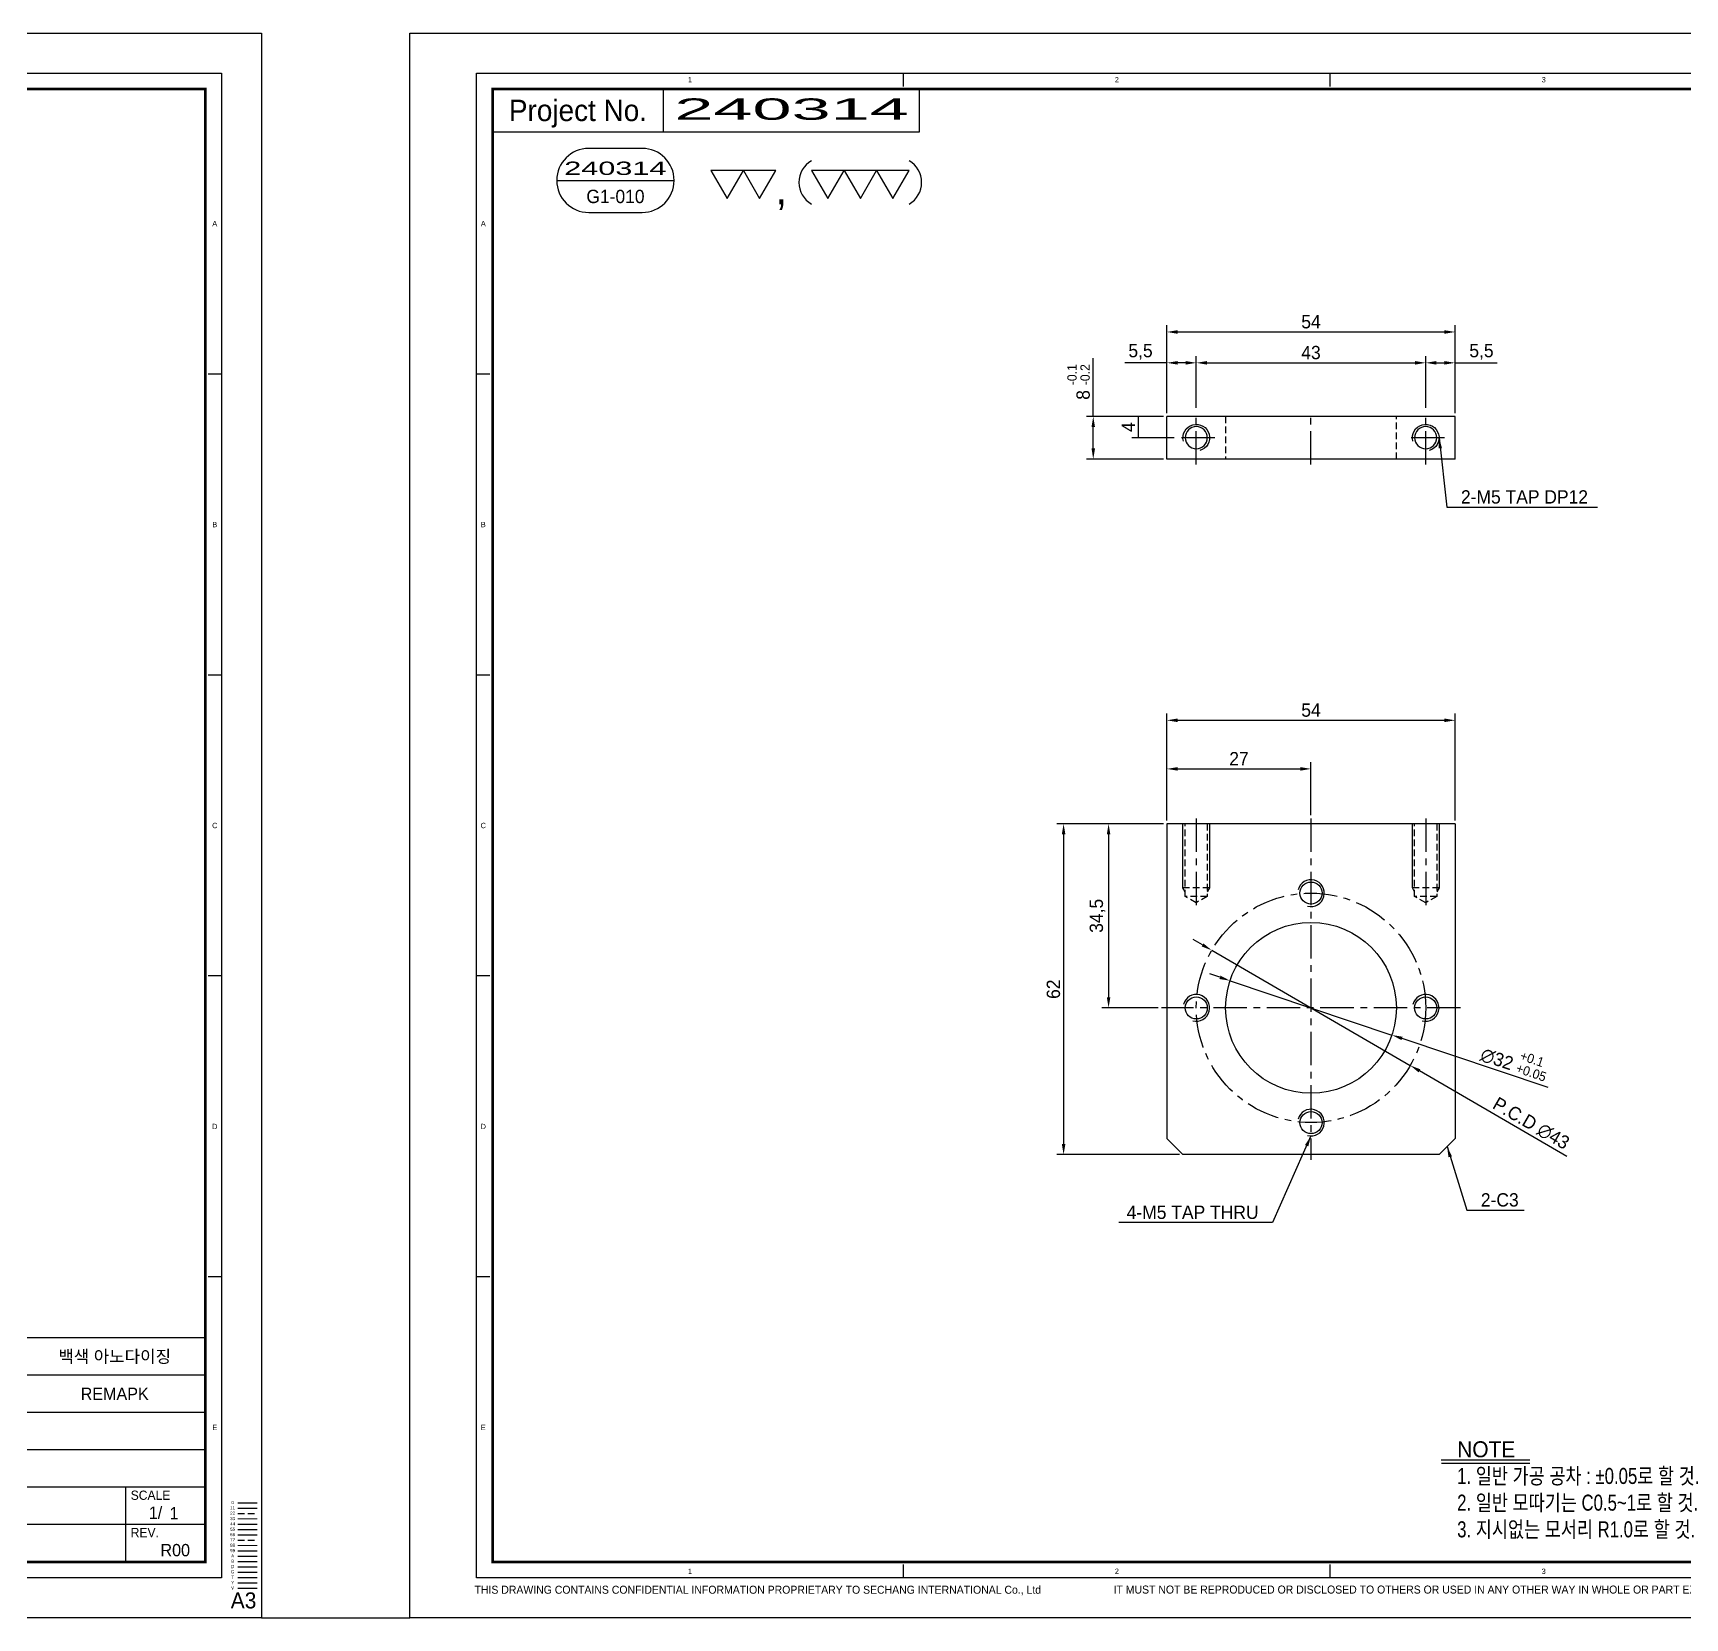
# Model space of a CAD drawing. Header units: inches. Extents: x 0 to 77285, y -118 to 40065.
# Drawn here: x 72201.3 to 72510.9, y 14981 to 15278 of the extents above; entities that cross this region are included whole.
import ezdxf
from ezdxf.enums import TextEntityAlignment as Align

# ---------------------------------------------------------------- set-up
doc = ezdxf.new("R2010")
doc.units = ezdxf.units.IN
doc.header["$LTSCALE"] = 5
doc.header["$MEASUREMENT"] = 0
for name, pattern in [('CENTER', [2, 1.25, -0.25, 0.25, -0.25]), ('HIDDEN', [0.375, 0.25, -0.125]), ('PHANTOM', [2.5, 1.25, -0.25, 0.25, -0.25, 0.25, -0.25])]:
    doc.linetypes.add(name, pattern=pattern)
for name, color, linetype in [('11', 1, 'CENTER'), ('22', 2, 'HIDDEN'), ('44', 4, 'Continuous'), ('55', 5, 'Continuous'), ('66', 6, 'PHANTOM'), ('77', 40, 'HIDDEN'), ('99', 181, 'Continuous'), ('A', 8, 'Continuous'), ('B', 123, 'Continuous'), ('D', 3, 'Continuous'), ('G', 231, 'Continuous'), ('T', 3, 'Continuous'), ('VV', 1, 'Continuous'), ('Y', 60, 'Continuous')]:
    doc.layers.add(name, color=color, linetype=linetype)
doc.layers.add('33', color=3, linetype='PHANTOM', lineweight=9)
doc.layers.add('88', color=35, linetype='Continuous', lineweight=5)
doc.styles.add('SCI', font='')
doc.styles.get('SCI').set_extended_font_data('Gulim')
doc.dimstyles.new('SCH', dxfattribs={"dimtxt": 2.5, "dimasz": 2, "dimexe": 1.25, "dimexo": 0.625, "dimtad": 1, "dimdec": 8, "dimtxsty": 'SCI', "dimcen": 2.5, "dimclrd": 4, "dimclre": 4, "dimclrt": 7, "dimadec": 8, "dimazin": 2, "dimtfac": 1, "dimtdec": 8, "dimtmove": 0, "dimatfit": 3, "dimfxl": 1, "dimarcsym": 0})

# ---------------------------------------------------------------- blocks, each defined once
blk = doc.blocks.new('A$C22ffd33f')
for p, q in [((-4, 48), (-4, -6)), ((-4, 48), (4, 48)), ((4, 48), (4, -6)), ((-4, -6), (4, -6))]:
    blk.add_line(p, q)
for centre in [(0, 42.5), (0, -0.5)]:
    blk.add_circle(centre, 2.07)
at = {"layer": '11'}
for p, q in [((0, 46), (0, 39)), ((-5, 42.5), (5, 42.5)), ((-5, 21), (5, 21)), ((0, 3), (0, -4)), ((-5, -0.5), (5, -0.5))]:
    blk.add_line(p, q, dxfattribs=at)
at = {"layer": '22'}
for p, q in [((-4, 37), (4, 37)), ((4, 5), (-4, 5))]:
    blk.add_line(p, q, dxfattribs=at)
at = {"layer": 'T'}
for centre in [(0, 42.5), (0, -0.5)]:
    blk.add_arc(centre, 2.5, 255, 165, dxfattribs=at)
blk = doc.blocks.new('J2')
for p, q in [((0, 2.25), (-2.6, 2.25)), ((-2.6, 2.25), (-1.3, 0)), ((-1.3, 0), (0, 2.25)), ((2.6, 2.25), (0, 2.25)), ((0, 2.25), (1.3, 0)), ((1.3, 0), (2.6, 2.25))]:
    blk.add_line(p, q)
blk = doc.blocks.new('J3')
for p, q in [((-3.9, 2.25), (-2.6, 0)), ((-1.3, 2.25), (-3.9, 2.25)), ((-2.6, 0), (-1.3, 2.25)), ((-1.3, 2.25), (0, 0)), ((1.3, 2.25), (-1.3, 2.25)), ((0, 0), (1.3, 2.25)), ((1.3, 2.25), (2.6, 0)), ((3.9, 2.25), (1.3, 2.25)), ((2.6, 0), (3.9, 2.25))]:
    blk.add_line(p, q)
blk = doc.blocks.new('A$C645fd8c3')
at = {"linetype": 'Continuous'}
h = blk.add_hatch(dxfattribs=at)
h.set_pattern_fill('ANSI31', color=5, scale=0.563055, style=0)
h.set_pattern_definition([(45, (-482.600826, -378.99261), (-0.04976753, 0.04976753), [])])
h.paths.add_polyline_path([(259.73, -279.27), (259.73, -276.17), (258.74, -276.17), (256.35, -278.56), (253.96, -276.17), (252.97, -276.17), (252.97, -279.27)])
h.paths.add_polyline_path([(252.97, -279.83), (252.97, -282.93), (259.73, -282.93), (259.73, -279.83)])
at = {"color": 2}
for p, q in [((12.5, -289.5), (12.5, -7.5)), ((12.5, -7.5), (412.5, -7.5)), ((92.5, -10), (92.5, -7.5)), ((172.5, -10), (172.5, -7.5)), ((252.5, -10), (252.5, -7.5)), ((332.5, -10), (332.5, -7.5)), ((412.5, -7.5), (412.5, -289.5)), ((15, -63.9), (12.5, -63.9)), ((412.5, -63.9), (410, -63.9)), ((15, -120.3), (12.5, -120.3)), ((412.5, -120.3), (410, -120.3)), ((15, -176.7), (12.5, -176.7)), ((412.5, -176.7), (410, -176.7)), ((15, -233.1), (12.5, -233.1)), ((412.5, -233.1), (410, -233.1)), ((92.5, -289.5), (92.5, -287)), ((172.5, -289.5), (172.5, -287)), ((252.5, -289.5), (252.5, -287)), ((332.5, -289.5), (332.5, -287)), ((412.5, -289.5), (12.5, -289.5))]:
    blk.add_line(p, q, dxfattribs=at)
at = {"color": 40}
for p, q in [((47.5, -18.5), (47.5, -10.5)), ((95.5, -18.5), (95.5, -10.5))]:
    blk.add_line(p, q, dxfattribs=at)
at = {"color": 7, "linetype": 'Continuous'}
blk.add_line((27.52, -27.62), (49.52, -27.62), dxfattribs=at)
for p, q in [((409.5, -244.5), (249.5, -244.5)), ((249.5, -244.5), (249.5, -251.5)), ((249.5, -286.5), (249.5, -251.5)), ((409.5, -251.5), (249.5, -251.5)), ((409.5, -258.5), (249.5, -258.5)), ((316.5, -258.5), (316.5, -286.5)), ((316.5, -261.5), (274.5, -261.5)), ((316.5, -267), (274.5, -267)), ((415.59, -275.4), (419.2, -275.4))]:
    blk.add_line(p, q)
at = {"color": 3}
for p, q in [((263.5, -251.5), (263.5, -244.5)), ((304.5, -251.5), (304.5, -244.5)), ((345.5, -251.5), (345.5, -244.5)), ((355.5, -251.5), (355.5, -244.5)), ((375.5, -251.5), (375.5, -244.5)), ((263.5, -258.5), (263.5, -251.5)), ((304.5, -258.5), (304.5, -251.5)), ((345.5, -258.5), (345.5, -251.5)), ((355.5, -258.5), (355.5, -251.5)), ((375.5, -258.5), (375.5, -251.5)), ((274.5, -258.5), (274.5, -272.5)), ((288.5, -258.5), (288.5, -272.5)), ((302.5, -258.5), (302.5, -272.5)), ((333.5, -258.5), (333.5, -286.5)), ((274.5, -265.5), (249.5, -265.5)), ((409.58, -265.5), (316.5, -265.5)), ((409.5, -272.5), (249.5, -272.5)), ((409.58, -279.5), (316.5, -279.5))]:
    blk.add_line(p, q, dxfattribs=at)
at = {"color": 5, "linetype": 'Continuous'}
for p, q in [((252.97, -276.17), (252.97, -279.27)), ((253.96, -276.17), (252.97, -276.17)), ((253.96, -276.17), (256.35, -278.56)), ((258.74, -276.17), (256.35, -278.56)), ((259.73, -276.17), (258.74, -276.17)), ((259.73, -279.27), (259.73, -276.17)), ((259.73, -279.27), (252.97, -279.27)), ((252.97, -279.83), (252.97, -282.93)), ((259.73, -279.83), (252.97, -279.83)), ((259.73, -282.93), (259.73, -279.83)), ((252.97, -282.93), (259.73, -282.93))]:
    blk.add_line(p, q, dxfattribs=at)
at = {"color": 40, "const_width": 0.5}
blk.add_lwpolyline([(15.5, -286.5), (15.5, -10.5), (409.5, -10.5), (409.5, -286.5)], close=True, dxfattribs=at)
at = {"color": 40}
blk.add_lwpolyline([(15.5, -18.5), (95.5, -18.5)], dxfattribs=at)
blk.add_lwpolyline([(33.52, -21.62, 1), (33.52, -33.62), (43.52, -33.62, 1), (43.52, -21.62)], format="xyb", close=True)
at = {"const_width": 0.257}
blk.add_lwpolyline([(193.31, -268.04), (209.91, -268.04)], dxfattribs=at)
at = {"color": 3}
blk.add_lwpolyline([(193.31, -267.35), (209.91, -267.35)], dxfattribs=at)
for centre, start, end in [((77.61, -27.99), 120, 240), ((91.22, -27.99), 300, 60)]:
    blk.add_arc(centre, 4.69, start, end)
at = {"layer": '11'}
blk.add_line((415.59, -276.4), (419.2, -276.4), dxfattribs=at)
at = {"layer": '22'}
blk.add_line((415.59, -277.4), (419.2, -277.4), dxfattribs=at)
at = {"layer": '33'}
blk.add_line((415.59, -278.4), (419.2, -278.4), dxfattribs=at)
at = {"layer": '44'}
blk.add_line((415.59, -279.4), (419.2, -279.4), dxfattribs=at)
at = {"layer": '55'}
blk.add_line((415.59, -280.4), (419.2, -280.4), dxfattribs=at)
at = {"layer": '66'}
blk.add_line((415.59, -281.4), (419.2, -281.4), dxfattribs=at)
at = {"layer": '77'}
blk.add_line((415.59, -282.4), (419.2, -282.4), dxfattribs=at)
at = {"layer": '88'}
blk.add_line((415.59, -283.4), (419.2, -283.4), dxfattribs=at)
at = {"layer": '99'}
blk.add_line((415.59, -284.4), (419.2, -284.4), dxfattribs=at)
at = {"layer": 'A'}
blk.add_line((415.59, -285.4), (419.2, -285.4), dxfattribs=at)
at = {"layer": 'B'}
blk.add_line((415.59, -286.4), (419.2, -286.4), dxfattribs=at)
at = {"layer": 'D'}
blk.add_line((415.59, -287.4), (419.2, -287.4), dxfattribs=at)
at = {"layer": 'Defpoints', "color": 1}
blk.add_lwpolyline([(0, -297), (0, 0), (420, 0), (420, -297)], close=True, dxfattribs=at)
at = {"layer": 'G'}
blk.add_line((415.59, -288.4), (419.2, -288.4), dxfattribs=at)
at = {"layer": 'T'}
for p, q in [((394.5, -272.5), (394.5, -286.5)), ((415.59, -289.4), (419.2, -289.4))]:
    blk.add_line(p, q, dxfattribs=at)
at = {"layer": 'VV'}
blk.add_line((415.59, -291.4), (419.2, -291.4), dxfattribs=at)
at = {"layer": 'Y'}
blk.add_line((415.59, -290.4), (419.2, -290.4), dxfattribs=at)
at = {"xscale": 2.34375, "yscale": 2.34375, "zscale": 2.34375}
for name, p in [('J2', (62.5, -31.03)), ('J3', (84.42, -31.03))]:
    blk.add_blockref(name, p, dxfattribs=at)
at = {"color": 2, "style": 'SCI'}
for s, p in [('1', (52.5, -8.75)), ('2', (132.5, -8.75)), ('3', (212.5, -8.75)), ('4', (292.5, -8.75)), ('5', (372.5, -8.75)), ('A', (13.75, -35.7)), ('A', (411.25, -35.7)), ('B', (13.75, -92.1)), ('B', (411.25, -92.1)), ('C', (13.75, -148.5)), ('C', (411.25, -148.5)), ('D', (13.75, -204.9)), ('D', (411.25, -204.9)), ('E', (13.75, -261.3)), ('E', (411.25, -261.3)), ('E', (411.25, -261.3)), ('1', (52.5, -288.25)), ('2', (132.5, -288.25)), ('3', (212.5, -288.25)), ('4', (292.5, -288.25)), ('5', (372.5, -288.25))]:
    blk.add_text(s, height=1, dxfattribs=at).set_placement(p, align=Align.MIDDLE_CENTER)
at = {"style": 'SCI'}
for s, height, p in [('Project No.', 4, (31.5, -14.5)), (',', 5.86, (69.61, -29.14)), ('NO.', 2.308, (256.5, -255)), ('DESCRIPTION', 2.3077, (284, -255)), ('SPECIFICATION', 2.3077, (325, -255)), ("Q'TY", 2.308, (350.5, -255)), ('MATAL', 2.308, (365.5, -255)), ('REMAPK', 2.308, (392.5, -255)), ('DESIGN', 1.731, (281.5, -260)), ('CHECK', 1.731, (295.5, -260)), ('APPROVE', 1.731, (309.5, -260)), ('이경중', 2.308, (282, -264.44)), ('-', 2.31, (295.5, -264.25)), ('-', 2.31, (309.5, -264.25)), ('0', 0.6, (414.6, -275.37)), ('세 창  인 터 내 쇼 날 (주)', 3.0296, (288.44, -277.82)), ('Sechang  International  Co.,Ltd.', 2.0198, (288.72, -281.87))]:
    blk.add_text(s, height=height, dxfattribs=at).set_placement(p, align=Align.MIDDLE_CENTER)
for s, height, p in [('CUSTOMER', 1.731, (250.65, -260)), ('Sub Name', 1.731, (317.5, -260)), ('Project No.', 1.7308, (250.5, -267)), ('Project Name', 1.7308, (317.5, -267)), ('DWG. No.', 1.731, (317.5, -274)), ('SCALE', 1.731, (395.5, -274)), ('REF. No.', 1.731, (317.5, -281)), ('REV.', 1.731, (395.5, -281))]:
    blk.add_text(s, height=height, dxfattribs=at).set_placement(p, align=Align.MIDDLE_LEFT)
at = {"color": 40, "style": 'SCI'}
for s, height, p in [('-', 2.31, (295.5, -269.75)), ('-', 2.31, (309.5, -269.75)), ('1/', 2.308, (400.15, -277.29))]:
    blk.add_text(s, height=height, dxfattribs=at).set_placement(p, align=Align.MIDDLE_CENTER)
at = {"color": 3, "linetype": 'Continuous', "style": 'SCI'}
for s, p in [('THIS DRAWING CONTAINS CONFIDENTIAL INFORMATION PROPRIETARY TO SECHANG INTERNATIONAL Co., Ltd  ', (12.11, -292.46)), ('IT MUST NOT BE REPRODUCED OR DISCLOSED TO OTHERS OR USED IN ANY OTHER WAY IN WHOLE OR PART EXCEPT AN AUTHORIZED IN WRITING BY SECHANG INTERNATIONAL Co., Ltd.', (131.88, -292.43))]:
    blk.add_text(s, height=1.5, dxfattribs=at).set_placement(p)
at = {"color": 2, "style": 'SCI'}
blk.add_text('A3', height=3, dxfattribs=at).set_placement((419.05, -296.11), align=Align.BOTTOM_RIGHT)
at = {"color": 40, "insert": (196.28, -263.89), "char_height": 3, "attachment_point": 1, "style": 'SCI'}
blk.add_mtext_dynamic_manual_height_columns('NOTE{\\W0.8;\\P1. 일반 가공 공차 : %%P0.05로 할 것.\\P2. 일반 모따기는 C0.5~1로 할 것.\\P3. 지시없는 모서리 R1.0로 할 것.}', width=205.982, gutter_width=1.29, heights=[0], dxfattribs=at)
at = {"layer": '11', "style": 'SCI'}
blk.add_text('11', height=0.6, dxfattribs=at).set_placement((414.6, -276.37), align=Align.MIDDLE_CENTER)
at = {"layer": '22', "style": 'SCI'}
blk.add_text('22', height=0.6, dxfattribs=at).set_placement((414.6, -277.37), align=Align.MIDDLE_CENTER)
at = {"layer": '33', "style": 'SCI'}
blk.add_text('33', height=0.6, dxfattribs=at).set_placement((414.6, -278.37), align=Align.MIDDLE_CENTER)
at = {"layer": '44', "style": 'SCI'}
blk.add_text('44', height=0.6, dxfattribs=at).set_placement((414.6, -279.37), align=Align.MIDDLE_CENTER)
at = {"layer": '55', "style": 'SCI'}
blk.add_text('55', height=0.6, dxfattribs=at).set_placement((414.6, -280.37), align=Align.MIDDLE_CENTER)
at = {"layer": '66', "style": 'SCI'}
blk.add_text('66', height=0.6, dxfattribs=at).set_placement((414.6, -281.37), align=Align.MIDDLE_CENTER)
at = {"layer": '77', "style": 'SCI'}
blk.add_text('77', height=0.6, dxfattribs=at).set_placement((414.6, -282.37), align=Align.MIDDLE_CENTER)
at = {"layer": '88', "style": 'SCI'}
blk.add_text('88', height=0.6, dxfattribs=at).set_placement((414.6, -283.37), align=Align.MIDDLE_CENTER)
at = {"layer": '99', "style": 'SCI'}
blk.add_text('99', height=0.6, dxfattribs=at).set_placement((414.6, -284.37), align=Align.MIDDLE_CENTER)
at = {"layer": 'A', "style": 'SCI'}
blk.add_text('A', height=0.6, dxfattribs=at).set_placement((414.6, -285.37), align=Align.MIDDLE_CENTER)
at = {"layer": 'B', "style": 'SCI'}
blk.add_text('B', height=0.6, dxfattribs=at).set_placement((414.6, -286.37), align=Align.MIDDLE_CENTER)
at = {"layer": 'D', "style": 'SCI'}
blk.add_text('D', height=0.6, dxfattribs=at).set_placement((414.6, -287.37), align=Align.MIDDLE_CENTER)
at = {"layer": 'G', "style": 'SCI'}
blk.add_text('G', height=0.6, dxfattribs=at).set_placement((414.6, -288.37), align=Align.MIDDLE_CENTER)
at = {"layer": 'T', "style": 'SCI'}
blk.add_text('T', height=0.6, dxfattribs=at).set_placement((414.6, -289.37), align=Align.MIDDLE_CENTER)
at = {"layer": 'VV', "style": 'SCI'}
blk.add_text('V', height=0.6, dxfattribs=at).set_placement((414.6, -291.37), align=Align.MIDDLE_CENTER)
at = {"layer": 'Y', "style": 'SCI'}
blk.add_text('Y', height=0.6, dxfattribs=at).set_placement((414.6, -290.37), align=Align.MIDDLE_CENTER)
blk = doc.blocks.new('A$C2e969dab')
for p, q in [((-27, 0), (-27, -59)), ((27, 0), (-27, 0)), ((27, 0), (27, -59)), ((-27, -59), (-24, -62)), ((24, -62), (27, -59)), ((24, -62), (-24, -62))]:
    blk.add_line(p, q)
for centre, radius in [((0, -13), 2.07), ((0, -34.5), 16), ((-21.5, -34.5), 2.07), ((21.5, -34.5), 2.07), ((0, -56), 2.07)]:
    blk.add_circle(centre, radius)
at = {"layer": '11'}
for p, q in [((-21.5, 1), (-21.5, -15.79)), ((0, 1), (0, -63)), ((21.5, 1), (21.5, -15.79)), ((28, -34.5), (-28, -34.5))]:
    blk.add_line(p, q, dxfattribs=at)
blk.add_circle((0, -34.5), 21.5, dxfattribs=at)
at = {"layer": '22'}
for p, q in [((-23.57, -13.6), (-23.57, 0)), ((-19.43, 0), (-19.43, -13.6)), ((19.43, -13.6), (19.43, 0)), ((23.57, 0), (23.57, -13.6)), ((-19, -12), (-24, -12)), ((24, -12), (19, -12)), ((-21.5, -14.79), (-23.57, -13.6)), ((-19.43, -13.6), (-23.57, -13.6)), ((-19.43, -13.6), (-21.5, -14.79)), ((21.5, -14.79), (19.43, -13.6)), ((23.57, -13.6), (19.43, -13.6)), ((23.57, -13.6), (21.5, -14.79))]:
    blk.add_line(p, q, dxfattribs=at)
at = {"layer": 'T'}
for p, q in [((-24, -12), (-24, 0)), ((-19, 0), (-19, -12)), ((19, -12), (19, 0)), ((24, 0), (24, -12)), ((-23.57, -12.75), (-24, -12)), ((-19, -12), (-19.43, -12.75)), ((19.43, -12.75), (19, -12)), ((24, -12), (23.57, -12.75))]:
    blk.add_line(p, q, dxfattribs=at)
for centre in [(0, -13), (-21.5, -34.5), (21.5, -34.5), (0, -56)]:
    blk.add_arc(centre, 2.5, 255, 165, dxfattribs=at)
blk = doc.blocks.new('*D1578')
at = {"color": 4, "lineweight": -2, "transparency": 16777216}
for p, q in [((72413.79, 15130.43), (72413.79, 15141.33)), ((72415.79, 15140.08), (72438.79, 15140.08)), ((72440.79, 15131.43), (72440.79, 15141.33))]:
    blk.add_line(p, q, dxfattribs=at)
at = {"color": 4, "transparency": 16777216}
for points in [[(72415.79, 15140.42), (72415.79, 15139.75), (72413.79, 15140.08)], [(72438.79, 15140.42), (72438.79, 15139.75), (72440.79, 15140.08)]]:
    blk.add_solid(points, dxfattribs=at)
at = {"layer": 'Defpoints', "color": 0, "transparency": 16777216}
for p in [(72440.79, 15140.08), (72440.79, 15130.8), (72413.79, 15129.8)]:
    blk.add_point(p, dxfattribs=at)
at = {"color": 7, "transparency": 16777216, "insert": (72427.29, 15141.99), "char_height": 2.5, "attachment_point": 5, "style": 'SCI'}
blk.add_mtext('27', dxfattribs=at)
blk = doc.blocks.new('*D1579')
at = {"color": 4, "lineweight": -2, "transparency": 16777216}
for p, q in [((72413.79, 15130.43), (72413.79, 15150.44)), ((72415.79, 15149.19), (72465.79, 15149.19)), ((72467.79, 15130.43), (72467.79, 15150.44))]:
    blk.add_line(p, q, dxfattribs=at)
at = {"color": 4, "transparency": 16777216}
for points in [[(72415.79, 15149.52), (72415.79, 15148.85), (72413.79, 15149.19)], [(72465.79, 15149.52), (72465.79, 15148.85), (72467.79, 15149.19)]]:
    blk.add_solid(points, dxfattribs=at)
at = {"layer": 'Defpoints', "color": 0, "transparency": 16777216}
for p in [(72467.79, 15149.19), (72413.79, 15129.8), (72467.79, 15129.8)]:
    blk.add_point(p, dxfattribs=at)
at = {"color": 7, "transparency": 16777216, "insert": (72440.79, 15151.09), "char_height": 2.5, "attachment_point": 5, "style": 'SCI'}
blk.add_mtext('54', dxfattribs=at)
blk = doc.blocks.new('*D1580')
at = {"color": 4, "lineweight": -2, "transparency": 16777216}
for p, q in [((72413.16, 15129.8), (72401.6, 15129.8)), ((72402.85, 15127.8), (72402.85, 15097.3)), ((72412.16, 15095.3), (72401.6, 15095.3))]:
    blk.add_line(p, q, dxfattribs=at)
at = {"color": 4, "transparency": 16777216}
for points in [[(72402.52, 15127.8), (72403.19, 15127.8), (72402.85, 15129.8)], [(72402.52, 15097.3), (72403.19, 15097.3), (72402.85, 15095.3)]]:
    blk.add_solid(points, dxfattribs=at)
at = {"layer": 'Defpoints', "color": 0, "transparency": 16777216}
for p in [(72413.79, 15129.8), (72402.85, 15095.3), (72412.79, 15095.3)]:
    blk.add_point(p, dxfattribs=at)
at = {"color": 7, "transparency": 16777216, "insert": (72400.79, 15112.55), "char_height": 2.5, "attachment_point": 5, "rotation": 90, "style": 'SCI'}
blk.add_mtext('34,5', dxfattribs=at)
blk = doc.blocks.new('*D1581')
at = {"color": 4, "lineweight": -2, "transparency": 16777216}
for p, q in [((72413.16, 15129.8), (72393.17, 15129.8)), ((72394.42, 15127.8), (72394.42, 15069.8)), ((72416.16, 15067.8), (72393.17, 15067.8))]:
    blk.add_line(p, q, dxfattribs=at)
at = {"color": 4, "transparency": 16777216}
for points in [[(72394.09, 15127.8), (72394.76, 15127.8), (72394.42, 15129.8)], [(72394.09, 15069.8), (72394.76, 15069.8), (72394.42, 15067.8)]]:
    blk.add_solid(points, dxfattribs=at)
at = {"layer": 'Defpoints', "color": 0, "transparency": 16777216}
for p in [(72413.79, 15129.8), (72394.42, 15067.8), (72416.79, 15067.8)]:
    blk.add_point(p, dxfattribs=at)
at = {"color": 7, "transparency": 16777216, "insert": (72392.52, 15098.8), "char_height": 2.5, "attachment_point": 5, "rotation": 90, "style": 'SCI'}
blk.add_mtext('62', dxfattribs=at)
blk = doc.blocks.new('*D1582')
at = {"color": 4, "lineweight": -2, "transparency": 16777216}
for p, q in [((72423.72, 15101.03), (72421.83, 15101.66)), ((72425.62, 15100.39), (72455.96, 15090.21)), ((72485.25, 15080.38), (72457.85, 15089.57))]:
    blk.add_line(p, q, dxfattribs=at)
at = {"color": 4, "transparency": 16777216}
for points in [[(72423.83, 15101.34), (72423.62, 15100.71), (72425.62, 15100.39)], [(72457.96, 15089.89), (72457.75, 15089.26), (72455.96, 15090.21)]]:
    blk.add_solid(points, dxfattribs=at)
at = {"layer": 'Defpoints', "color": 0, "transparency": 16777216}
for p in [(72425.62, 15100.39), (72455.96, 15090.21)]:
    blk.add_point(p, dxfattribs=at)
at = {"color": 7, "transparency": 16777216, "insert": (72479.07, 15085.41), "char_height": 2.5, "attachment_point": 5, "rotation": 341.4479, "style": 'SCI'}
blk.add_mtext('∅32 {\\H0.7x;\\S+0.1^ +0.05;} ', dxfattribs=at)
blk = doc.blocks.new('*D1583')
at = {"color": 4, "lineweight": -2, "transparency": 16777216}
for p, q in [((72420.46, 15107.09), (72418.73, 15108.1)), ((72422.19, 15106.09), (72459.39, 15084.51)), ((72488.76, 15067.46), (72461.12, 15083.51))]:
    blk.add_line(p, q, dxfattribs=at)
at = {"color": 4, "transparency": 16777216}
for points in [[(72420.63, 15107.38), (72420.3, 15106.81), (72422.19, 15106.09)], [(72461.28, 15083.79), (72460.95, 15083.22), (72459.39, 15084.51)]]:
    blk.add_solid(points, dxfattribs=at)
at = {"layer": 'Defpoints', "color": 0, "transparency": 16777216}
for p in [(72422.19, 15106.09), (72459.39, 15084.51)]:
    blk.add_point(p, dxfattribs=at)
at = {"color": 7, "transparency": 16777216, "insert": (72482.04, 15073.64), "char_height": 2.5, "attachment_point": 5, "rotation": 329.8749, "style": 'SCI'}
blk.add_mtext('P.C.D ∅43', dxfattribs=at)
blk = doc.blocks.new('*D1586')
at = {"color": 4, "lineweight": -2, "transparency": 16777216}
for p, q in [((72413.16, 15206.14), (72407.2, 15206.14)), ((72408.45, 15202.14), (72408.45, 15206.14)), ((72415.16, 15202.14), (72407.2, 15202.14))]:
    blk.add_line(p, q, dxfattribs=at)
at = {"layer": 'Defpoints', "color": 0, "transparency": 16777216}
for p in [(72408.45, 15206.14), (72413.79, 15206.14), (72415.79, 15202.14)]:
    blk.add_point(p, dxfattribs=at)
at = {"color": 7, "transparency": 16777216, "insert": (72406.54, 15204.14), "char_height": 2.5, "attachment_point": 5, "rotation": 90, "style": 'SCI'}
blk.add_mtext('4', dxfattribs=at)
blk = doc.blocks.new('*D1587')
at = {"color": 4, "lineweight": -2, "transparency": 16777216}
for p, q in [((72399.98, 15206.14), (72399.98, 15217.05)), ((72413.16, 15206.14), (72398.73, 15206.14)), ((72399.98, 15200.14), (72399.98, 15204.14)), ((72413.16, 15198.14), (72398.73, 15198.14))]:
    blk.add_line(p, q, dxfattribs=at)
at = {"color": 4, "transparency": 16777216}
for points in [[(72399.65, 15204.14), (72400.31, 15204.14), (72399.98, 15206.14)], [(72399.65, 15200.14), (72400.31, 15200.14), (72399.98, 15198.14)]]:
    blk.add_solid(points, dxfattribs=at)
at = {"layer": 'Defpoints', "color": 0, "transparency": 16777216}
for p in [(72399.98, 15206.14), (72413.79, 15206.14), (72413.79, 15198.14)]:
    blk.add_point(p, dxfattribs=at)
at = {"color": 7, "transparency": 16777216, "insert": (72397.24, 15212.59), "char_height": 2.5, "attachment_point": 5, "rotation": 90, "style": 'SCI'}
blk.add_mtext('8 {\\H0.7x;\\S-0.1^ -0.2;} ', dxfattribs=at)
blk = doc.blocks.new('*D1588')
at = {"color": 4, "lineweight": -2, "transparency": 16777216}
for p, q in [((72419.29, 15207.77), (72419.29, 15217.43)), ((72462.29, 15207.77), (72462.29, 15217.43)), ((72421.29, 15216.18), (72460.29, 15216.18))]:
    blk.add_line(p, q, dxfattribs=at)
at = {"color": 4, "transparency": 16777216}
for points in [[(72421.29, 15216.51), (72421.29, 15215.84), (72419.29, 15216.18)], [(72460.29, 15216.51), (72460.29, 15215.84), (72462.29, 15216.18)]]:
    blk.add_solid(points, dxfattribs=at)
at = {"layer": 'Defpoints', "color": 0, "transparency": 16777216}
for p in [(72462.29, 15216.18), (72419.29, 15207.14), (72462.29, 15207.14)]:
    blk.add_point(p, dxfattribs=at)
at = {"color": 7, "transparency": 16777216, "insert": (72440.79, 15218.09), "char_height": 2.5, "attachment_point": 5, "style": 'SCI'}
blk.add_mtext('43', dxfattribs=at)
blk = doc.blocks.new('*D1589')
at = {"color": 4, "lineweight": -2, "transparency": 16777216}
for p, q in [((72413.79, 15206.77), (72413.79, 15217.43)), ((72419.29, 15207.77), (72419.29, 15217.43)), ((72413.79, 15216.18), (72405.88, 15216.18)), ((72417.29, 15216.18), (72415.79, 15216.18))]:
    blk.add_line(p, q, dxfattribs=at)
at = {"color": 4, "transparency": 16777216}
for points in [[(72415.79, 15216.51), (72415.79, 15215.84), (72413.79, 15216.18)], [(72417.29, 15216.51), (72417.29, 15215.84), (72419.29, 15216.18)]]:
    blk.add_solid(points, dxfattribs=at)
at = {"layer": 'Defpoints', "color": 0, "transparency": 16777216}
for p in [(72413.79, 15216.18), (72413.79, 15206.14), (72419.29, 15207.14)]:
    blk.add_point(p, dxfattribs=at)
at = {"color": 7, "transparency": 16777216, "insert": (72408.84, 15218.24), "char_height": 2.5, "attachment_point": 5, "style": 'SCI'}
blk.add_mtext('5,5', dxfattribs=at)
blk = doc.blocks.new('*D1590')
at = {"color": 4, "lineweight": -2, "transparency": 16777216}
for p, q in [((72413.79, 15206.77), (72413.79, 15223.21)), ((72415.79, 15221.96), (72465.79, 15221.96)), ((72467.79, 15206.77), (72467.79, 15223.21))]:
    blk.add_line(p, q, dxfattribs=at)
at = {"color": 4, "transparency": 16777216}
for points in [[(72415.79, 15222.29), (72415.79, 15221.62), (72413.79, 15221.96)], [(72465.79, 15222.29), (72465.79, 15221.62), (72467.79, 15221.96)]]:
    blk.add_solid(points, dxfattribs=at)
at = {"layer": 'Defpoints', "color": 0, "transparency": 16777216}
for p in [(72467.79, 15221.96), (72413.79, 15206.14), (72467.79, 15206.14)]:
    blk.add_point(p, dxfattribs=at)
at = {"color": 7, "transparency": 16777216, "insert": (72440.79, 15223.87), "char_height": 2.5, "attachment_point": 5, "style": 'SCI'}
blk.add_mtext('54', dxfattribs=at)
blk = doc.blocks.new('*D1591')
at = {"color": 4, "lineweight": -2, "transparency": 16777216}
for p, q in [((72462.29, 15207.77), (72462.29, 15217.43)), ((72467.79, 15206.77), (72467.79, 15217.43)), ((72464.29, 15216.18), (72465.79, 15216.18)), ((72467.79, 15216.18), (72475.7, 15216.18))]:
    blk.add_line(p, q, dxfattribs=at)
at = {"color": 4, "transparency": 16777216}
for points in [[(72464.29, 15216.51), (72464.29, 15215.84), (72462.29, 15216.18)], [(72465.79, 15216.51), (72465.79, 15215.84), (72467.79, 15216.18)]]:
    blk.add_solid(points, dxfattribs=at)
at = {"layer": 'Defpoints', "color": 0, "transparency": 16777216}
for p in [(72467.79, 15216.18), (72462.29, 15207.14), (72467.79, 15206.14)]:
    blk.add_point(p, dxfattribs=at)
at = {"color": 7, "transparency": 16777216, "insert": (72472.74, 15218.24), "char_height": 2.5, "attachment_point": 5, "style": 'SCI'}
blk.add_mtext('5,5', dxfattribs=at)

msp = doc.modelspace()

# ---------------------------------------------------------------- linework, layer by layer
at = {"layer": 'Defpoints'}
msp.add_line((72244.07766087, 14980.97591026), (72271.90624641, 14980.97591026), dxfattribs=at)

# ---------------------------------------------------------------- block references
at = {"color": 3}
for p in [(71824.07766087, 15277.97591026), (72271.90624641, 15277.97591026)]:
    msp.add_blockref('A$C645fd8c3', p, dxfattribs=at)
at = {"xscale": -1, "rotation": 270}
msp.add_blockref('A$C22ffd33f', (72419.78936653, 15202.1441909), dxfattribs=at)
msp.add_blockref('A$C2e969dab', (72440.78936653, 15129.80013059))

# ---------------------------------------------------------------- texts
at = {"style": 'SCI'}
for height, width, p, p2 in [(4, 2.339307, (72321.45884403, 15261.72537937), (72365.41663698, 15261.72537937)), (2.5, 1.63101, (72300.82941876, 15251.38472722), (72319.98455851, 15251.38472722))]:
    msp.add_text('240314', height=height, dxfattribs=dict(at, width=width)).set_placement(p, p2, align=Align.FIT)
for s, height, p in [('G1-010', 2.5, (72310.43012283, 15247.35652815)), ('백색 아노다이징', 2.307692308, (72216.57766087, 15029.97591026))]:
    msp.add_text(s, height=height, dxfattribs=at).set_placement(p, align=Align.MIDDLE_CENTER)
at = {"color": 40, "style": 'SCI'}
msp.add_text('1', height=2.30769231, dxfattribs=at).set_placement((72226.86826714, 15000.61052565), align=Align.MIDDLE_LEFT)
msp.add_text('R00', height=2.307692308, dxfattribs=at).set_placement((72227.92381472, 14993.68744873), align=Align.MIDDLE_CENTER)
at = {"color": 7, "char_height": 2.5, "style": 'SCI'}
for s, insert, attachment_point in [('2-M5 TAP DP12', (72468.897926, 15189.77083524), 7), ('2-C3', (72472.6287867, 15058.03968854), 7), ('4-M5 TAP THRU', (72430.95746991, 15055.71211319), 9)]:
    msp.add_mtext(s, dxfattribs=dict(at, insert=insert, attachment_point=attachment_point))

# ---------------------------------------------------------------- dimensions: what is measured, and where the dimension line sits
for base, p1, p2, picture, middle in [((72467.7893665272, 15221.9569944509), (72413.7893665272, 15206.1441909005), (72467.7893665272, 15206.1441909005), '*D1590', (72440.7893665272, 15223.8652833989)), ((72413.7893665272, 15216.17725755), (72419.2893665272, 15207.1441909005), (72413.7893665272, 15206.1441909005), '*D1589', (72408.8358046098, 15218.2370112117)), ((72462.2893665272, 15216.17725755), (72419.2893665272, 15207.1441909005), (72462.2893665272, 15207.1441909005), '*D1588', (72440.7893665272, 15218.085546498)), ((72467.7893665272, 15216.17725755), (72462.2893665272, 15207.1441909005), (72467.7893665272, 15206.1441909005), '*D1591', (72472.7429284447, 15218.2370112117)), ((72467.7893665272, 15149.1853203601), (72413.7893665272, 15129.8001305934), (72467.7893665272, 15129.8001305934), '*D1579', (72440.7893665272, 15151.0936093082)), ((72440.7893665272, 15140.0830019298), (72413.7893665272, 15129.8001305934), (72440.7893665272, 15130.8001305934), '*D1578', (72427.2893665272, 15141.9912908778))]:
    dim = msp.add_linear_dim(base=base, p1=p1, p2=p2, dimstyle='SCH')
    dim.commit()
    dim.dimension.update_dxf_attribs({"geometry": picture, "text_midpoint": middle})
dim = msp.add_linear_dim(base=(72399.9793659413, 15206.1441909005), p1=(72413.7893665272, 15198.1441909005), p2=(72413.7893665272, 15206.1441909005), angle=90, text='<> {\\H0.7x;\\S-0.1^ -0.2;} ', dimstyle='SCH')
dim.commit()
dim.dimension.update_dxf_attribs({"geometry": '*D1587', "text_midpoint": (72397.236134694, 15212.5947568126)})
for base, p1, p2, picture, middle in [((72408.45172211, 15206.1441909), (72415.78936653, 15202.1441909), (72413.78936653, 15206.1441909), '*D1586', (72406.54343316, 15204.1441909)), ((72394.423024964, 15067.8001305934), (72413.7893665272, 15129.8001305934), (72416.7893665272, 15067.8001305934), '*D1581', (72392.5164004634, 15098.8001305933)), ((72402.8526017392, 15095.3001305934), (72413.7893665272, 15129.8001305934), (72412.7893665272, 15095.3001305934), '*D1580', (72400.7895191826, 15112.5501305933))]:
    dim = msp.add_linear_dim(base=base, p1=p1, p2=p2, angle=90, dimstyle='SCH')
    dim.commit()
    dim.dimension.update_dxf_attribs({"geometry": picture, "text_midpoint": middle})
for p1, p2, text, picture, middle in [((72422.1933339257, 15106.0907548331), (72459.3853991287, 15084.5095063536), 'P.C.D <>', '*D1583', (72481.0528724018, 15071.936633025)), ((72425.6208125725, 15100.3908054918), (72455.957920482, 15090.2094556949), '<> {\\H0.7x;\\S+0.1^ +0.05;} ', '*D1582', (72478.1755623764, 15082.7530566056))]:
    dim = msp.add_diameter_dim_2p(p1=p1, p2=p2, text=text, dimstyle='SCH')
    dim.commit()
    dim.dimension.update_dxf_attribs({"geometry": picture, "text_midpoint": middle, "dimtype": 163})

# ---------------------------------------------------------------- leaders
at = {"annotation_type": 0, "has_hookline": 1}
for points, hookline_direction, text_width in [([(72464.78936653, 15202.1441909), (72466.272926, 15189.14583524), (72468.272926, 15189.14583524)], 0, 25.58255659), ([(72440.78936653, 15071.30013059), (72433.58246991, 15055.08711319), (72431.58246991, 15055.08711319)], 1, 26.16178429), ([(72466.28936653, 15069.30013059), (72470.0037867, 15057.41468854), (72472.0037867, 15057.41468854)], 0, 8.08588549)]:
    msp.add_leader(points, dimstyle='SCH', override={"dimgap": 0.625, "dimtad": 1}, dxfattribs=dict(at, hookline_direction=hookline_direction, text_width=text_width))

doc.saveas('drawing.dxf')
